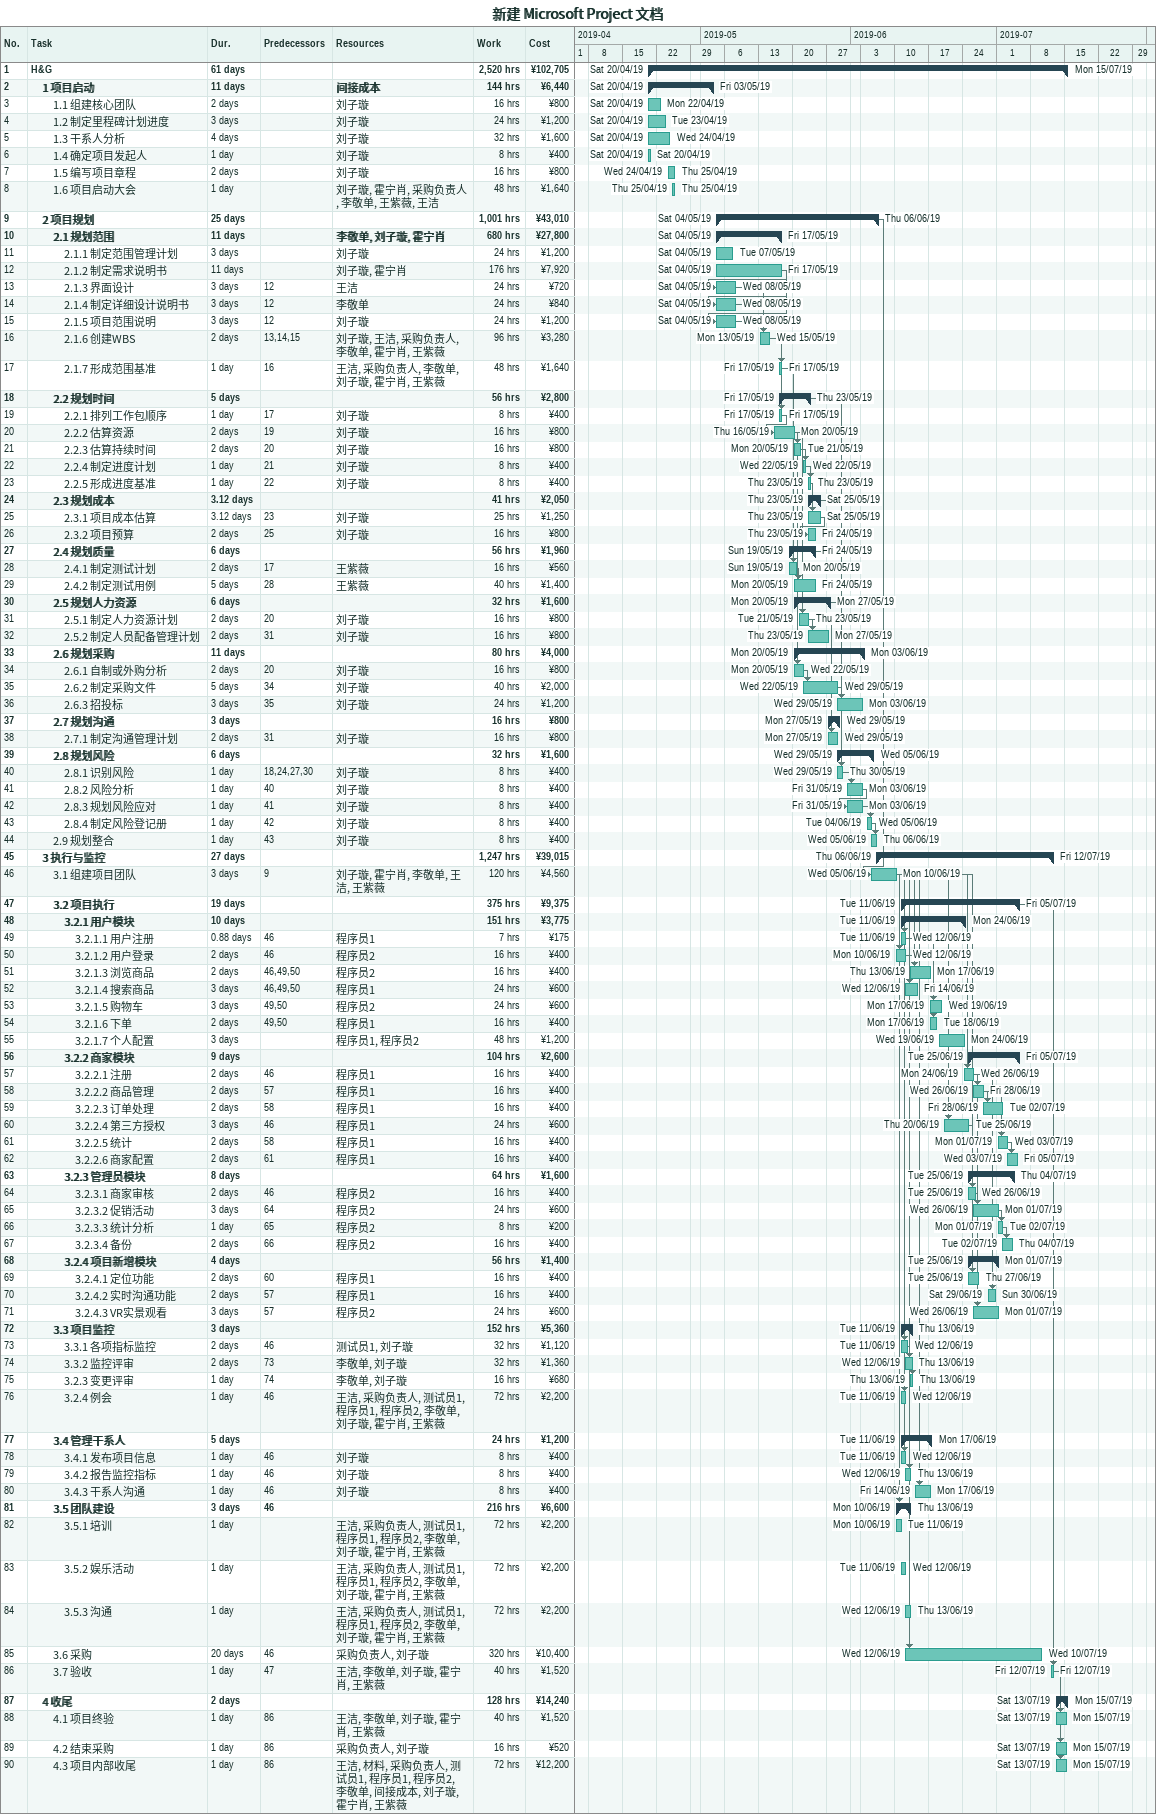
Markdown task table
新建 Microsoft Project 文档

| ID | Level | Task | Duration | Start | Finish | Predecessors | Resources | Work (h) | Cost (¥) |
|---|---|---|---|---|---|---|---|---|---|
| 1 | 1 | **H&G** | 61d | 2019-04-20 | 2019-07-15 |  |  | 2520 | 102705 |
| 2 | 2 | **1 项目启动** | 11d | 2019-04-20 | 2019-05-03 |  | 间接成本 | 144 | 6440 |
| 3 | 3 | 1.1 组建核心团队 | 2d | 2019-04-20 | 2019-04-22 |  | 刘子璇 | 16 | 800 |
| 4 | 3 | 1.2 制定里程碑计划进度 | 3d | 2019-04-20 | 2019-04-23 |  | 刘子璇 | 24 | 1200 |
| 5 | 3 | 1.3 干系人分析 | 4d | 2019-04-20 | 2019-04-24 |  | 刘子璇 | 32 | 1600 |
| 6 | 3 | 1.4 确定项目发起人 | 1d | 2019-04-20 | 2019-04-20 |  | 刘子璇 | 8 | 400 |
| 7 | 3 | 1.5 编写项目章程 | 2d | 2019-04-24 | 2019-04-25 |  | 刘子璇 | 16 | 800 |
| 8 | 3 | 1.6 项目启动大会 | 1d | 2019-04-25 | 2019-04-25 |  | 刘子璇, 霍宁肖, 采购负责人, 李敬单, 王紫薇, 王洁 | 48 | 1640 |
| 9 | 2 | **2 项目规划** | 25d | 2019-05-04 | 2019-06-06 |  |  | 1001 | 43010 |
| 10 | 3 | **2.1 规划范围** | 11d | 2019-05-04 | 2019-05-17 |  | 李敬单, 刘子璇, 霍宁肖 | 680 | 27800 |
| 11 | 4 | 2.1.1 制定范围管理计划 | 3d | 2019-05-04 | 2019-05-07 |  | 刘子璇 | 24 | 1200 |
| 12 | 4 | 2.1.2 制定需求说明书 | 11d | 2019-05-04 | 2019-05-17 |  | 刘子璇, 霍宁肖 | 176 | 7920 |
| 13 | 4 | 2.1.3 界面设计 | 3d | 2019-05-04 | 2019-05-08 | 12 | 王洁 | 24 | 720 |
| 14 | 4 | 2.1.4 制定详细设计说明书 | 3d | 2019-05-04 | 2019-05-08 | 12 | 李敬单 | 24 | 840 |
| 15 | 4 | 2.1.5 项目范围说明 | 3d | 2019-05-04 | 2019-05-08 | 12 | 刘子璇 | 24 | 1200 |
| 16 | 4 | 2.1.6 创建WBS | 2d | 2019-05-13 | 2019-05-15 | 13, 14, 15 | 刘子璇, 王洁, 采购负责人, 李敬单, 霍宁肖, 王紫薇 | 96 | 3280 |
| 17 | 4 | 2.1.7 形成范围基准 | 1d | 2019-05-17 | 2019-05-17 | 16 | 王洁, 采购负责人, 李敬单, 刘子璇, 霍宁肖, 王紫薇 | 48 | 1640 |
| 18 | 3 | **2.2 规划时间** | 5d | 2019-05-17 | 2019-05-23 |  |  | 56 | 2800 |
| 19 | 4 | 2.2.1 排列工作包顺序 | 1d | 2019-05-17 | 2019-05-17 | 17 | 刘子璇 | 8 | 400 |
| 20 | 4 | 2.2.2 估算资源 | 2d | 2019-05-16 | 2019-05-20 | 19 | 刘子璇 | 16 | 800 |
| 21 | 4 | 2.2.3 估算持续时间 | 2d | 2019-05-20 | 2019-05-21 | 20 | 刘子璇 | 16 | 800 |
| 22 | 4 | 2.2.4 制定进度计划 | 1d | 2019-05-22 | 2019-05-22 | 21 | 刘子璇 | 8 | 400 |
| 23 | 4 | 2.2.5 形成进度基准 | 1d | 2019-05-23 | 2019-05-23 | 22 | 刘子璇 | 8 | 400 |
| 24 | 3 | **2.3 规划成本** | 3.12d | 2019-05-23 | 2019-05-25 |  |  | 41 | 2050 |
| 25 | 4 | 2.3.1 项目成本估算 | 3.12d | 2019-05-23 | 2019-05-25 | 23 | 刘子璇 | 25 | 1250 |
| 26 | 4 | 2.3.2 项目预算 | 2d | 2019-05-23 | 2019-05-24 | 25 | 刘子璇 | 16 | 800 |
| 27 | 3 | **2.4 规划质量** | 6d | 2019-05-19 | 2019-05-24 |  |  | 56 | 1960 |
| 28 | 4 | 2.4.1 制定测试计划 | 2d | 2019-05-19 | 2019-05-20 | 17 | 王紫薇 | 16 | 560 |
| 29 | 4 | 2.4.2 制定测试用例 | 5d | 2019-05-20 | 2019-05-24 | 28 | 王紫薇 | 40 | 1400 |
| 30 | 3 | **2.5 规划人力资源** | 6d | 2019-05-20 | 2019-05-27 |  |  | 32 | 1600 |
| 31 | 4 | 2.5.1 制定人力资源计划 | 2d | 2019-05-21 | 2019-05-23 | 20 | 刘子璇 | 16 | 800 |
| 32 | 4 | 2.5.2 制定人员配备管理计划 | 2d | 2019-05-23 | 2019-05-27 | 31 | 刘子璇 | 16 | 800 |
| 33 | 3 | **2.6 规划采购** | 11d | 2019-05-20 | 2019-06-03 |  |  | 80 | 4000 |
| 34 | 4 | 2.6.1 自制或外购分析 | 2d | 2019-05-20 | 2019-05-22 | 20 | 刘子璇 | 16 | 800 |
| 35 | 4 | 2.6.2 制定采购文件 | 5d | 2019-05-22 | 2019-05-29 | 34 | 刘子璇 | 40 | 2000 |
| 36 | 4 | 2.6.3 招投标 | 3d | 2019-05-29 | 2019-06-03 | 35 | 刘子璇 | 24 | 1200 |
| 37 | 3 | **2.7 规划沟通** | 3d | 2019-05-27 | 2019-05-29 |  |  | 16 | 800 |
| 38 | 4 | 2.7.1 制定沟通管理计划 | 2d | 2019-05-27 | 2019-05-29 | 31 | 刘子璇 | 16 | 800 |
| 39 | 3 | **2.8 规划风险** | 6d | 2019-05-29 | 2019-06-05 |  |  | 32 | 1600 |
| 40 | 4 | 2.8.1 识别风险 | 1d | 2019-05-29 | 2019-05-30 | 18, 24, 27, 30 | 刘子璇 | 8 | 400 |
| 41 | 4 | 2.8.2 风险分析 | 1d | 2019-05-31 | 2019-06-03 | 40 | 刘子璇 | 8 | 400 |
| 42 | 4 | 2.8.3 规划风险应对 | 1d | 2019-05-31 | 2019-06-03 | 41 | 刘子璇 | 8 | 400 |
| 43 | 4 | 2.8.4 制定风险登记册 | 1d | 2019-06-04 | 2019-06-05 | 42 | 刘子璇 | 8 | 400 |
| 44 | 3 | 2.9 规划整合 | 1d | 2019-06-05 | 2019-06-06 | 43 | 刘子璇 | 8 | 400 |
| 45 | 2 | **3 执行与监控** | 27d | 2019-06-06 | 2019-07-12 |  |  | 1247 | 39015 |
| 46 | 3 | 3.1 组建项目团队 | 3d | 2019-06-05 | 2019-06-10 | 9 | 刘子璇, 霍宁肖, 李敬单, 王洁, 王紫薇 | 120 | 4560 |
| 47 | 3 | **3.2 项目执行** | 19d | 2019-06-11 | 2019-07-05 |  |  | 375 | 9375 |
| 48 | 4 | **3.2.1 用户模块** | 10d | 2019-06-11 | 2019-06-24 |  |  | 151 | 3775 |
| 49 | 5 | 3.2.1.1 用户注册 | 0.88d | 2019-06-11 | 2019-06-12 | 46 | 程序员1 | 7 | 175 |
| 50 | 5 | 3.2.1.2 用户登录 | 2d | 2019-06-10 | 2019-06-12 | 46 | 程序员2 | 16 | 400 |
| 51 | 5 | 3.2.1.3 浏览商品 | 2d | 2019-06-13 | 2019-06-17 | 46, 49, 50 | 程序员2 | 16 | 400 |
| 52 | 5 | 3.2.1.4 搜索商品 | 3d | 2019-06-12 | 2019-06-14 | 46, 49, 50 | 程序员1 | 24 | 600 |
| 53 | 5 | 3.2.1.5 购物车 | 3d | 2019-06-17 | 2019-06-19 | 49, 50 | 程序员2 | 24 | 600 |
| 54 | 5 | 3.2.1.6 下单 | 2d | 2019-06-17 | 2019-06-18 | 49, 50 | 程序员1 | 16 | 400 |
| 55 | 5 | 3.2.1.7 个人配置 | 3d | 2019-06-19 | 2019-06-24 |  | 程序员1, 程序员2 | 48 | 1200 |
| 56 | 4 | **3.2.2 商家模块** | 9d | 2019-06-25 | 2019-07-05 |  |  | 104 | 2600 |
| 57 | 5 | 3.2.2.1 注册 | 2d | 2019-06-24 | 2019-06-26 | 46 | 程序员1 | 16 | 400 |
| 58 | 5 | 3.2.2.2 商品管理 | 2d | 2019-06-26 | 2019-06-28 | 57 | 程序员1 | 16 | 400 |
| 59 | 5 | 3.2.2.3 订单处理 | 2d | 2019-06-28 | 2019-07-02 | 58 | 程序员1 | 16 | 400 |
| 60 | 5 | 3.2.2.4 第三方授权 | 3d | 2019-06-20 | 2019-06-25 | 46 | 程序员1 | 24 | 600 |
| 61 | 5 | 3.2.2.5 统计 | 2d | 2019-07-01 | 2019-07-03 | 58 | 程序员1 | 16 | 400 |
| 62 | 5 | 3.2.2.6 商家配置 | 2d | 2019-07-03 | 2019-07-05 | 61 | 程序员1 | 16 | 400 |
| 63 | 4 | **3.2.3 管理员模块** | 8d | 2019-06-25 | 2019-07-04 |  |  | 64 | 1600 |
| 64 | 5 | 3.2.3.1 商家审核 | 2d | 2019-06-25 | 2019-06-26 | 46 | 程序员2 | 16 | 400 |
| 65 | 5 | 3.2.3.2 促销活动 | 3d | 2019-06-26 | 2019-07-01 | 64 | 程序员2 | 24 | 600 |
| 66 | 5 | 3.2.3.3 统计分析 | 1d | 2019-07-01 | 2019-07-02 | 65 | 程序员2 | 8 | 200 |
| 67 | 5 | 3.2.3.4 备份 | 2d | 2019-07-02 | 2019-07-04 | 66 | 程序员2 | 16 | 400 |
| 68 | 4 | **3.2.4 项目新增模块** | 4d | 2019-06-25 | 2019-07-01 |  |  | 56 | 1400 |
| 69 | 5 | 3.2.4.1 定位功能 | 2d | 2019-06-25 | 2019-06-27 | 60 | 程序员1 | 16 | 400 |
| 70 | 5 | 3.2.4.2 实时沟通功能 | 2d | 2019-06-29 | 2019-06-30 | 57 | 程序员1 | 16 | 400 |
| 71 | 5 | 3.2.4.3 VR实景观看 | 3d | 2019-06-26 | 2019-07-01 | 57 | 程序员2 | 24 | 600 |
| 72 | 3 | **3.3 项目监控** | 3d | 2019-06-11 | 2019-06-13 |  |  | 152 | 5360 |
| 73 | 4 | 3.3.1 各项指标监控 | 2d | 2019-06-11 | 2019-06-12 | 46 | 测试员1, 刘子璇 | 32 | 1120 |
| 74 | 4 | 3.3.2 监控评审 | 2d | 2019-06-12 | 2019-06-13 | 73 | 李敬单, 刘子璇 | 32 | 1360 |
| 75 | 4 | 3.2.3 变更评审 | 1d | 2019-06-13 | 2019-06-13 | 74 | 李敬单, 刘子璇 | 16 | 680 |
| 76 | 4 | 3.2.4 例会 | 1d | 2019-06-11 | 2019-06-12 | 46 | 王洁, 采购负责人, 测试员1, 程序员1, 程序员2, 李敬单, 刘子璇, 霍宁肖, 王紫薇 | 72 | 2200 |
| 77 | 3 | **3.4 管理干系人** | 5d | 2019-06-11 | 2019-06-17 |  |  | 24 | 1200 |
| 78 | 4 | 3.4.1 发布项目信息 | 1d | 2019-06-11 | 2019-06-12 | 46 | 刘子璇 | 8 | 400 |
| 79 | 4 | 3.4.2 报告监控指标 | 1d | 2019-06-12 | 2019-06-13 | 46 | 刘子璇 | 8 | 400 |
| 80 | 4 | 3.4.3 干系人沟通 | 1d | 2019-06-14 | 2019-06-17 | 46 | 刘子璇 | 8 | 400 |
| 81 | 3 | **3.5 团队建设** | 3d | 2019-06-10 | 2019-06-13 | 46 |  | 216 | 6600 |
| 82 | 4 | 3.5.1 培训 | 1d | 2019-06-10 | 2019-06-11 |  | 王洁, 采购负责人, 测试员1, 程序员1, 程序员2, 李敬单, 刘子璇, 霍宁肖, 王紫薇 | 72 | 2200 |
| 83 | 4 | 3.5.2 娱乐活动 | 1d | 2019-06-11 | 2019-06-12 |  | 王洁, 采购负责人, 测试员1, 程序员1, 程序员2, 李敬单, 刘子璇, 霍宁肖, 王紫薇 | 72 | 2200 |
| 84 | 4 | 3.5.3 沟通 | 1d | 2019-06-12 | 2019-06-13 |  | 王洁, 采购负责人, 测试员1, 程序员1, 程序员2, 李敬单, 刘子璇, 霍宁肖, 王紫薇 | 72 | 2200 |
| 85 | 3 | 3.6 采购 | 20d | 2019-06-12 | 2019-07-10 | 46 | 采购负责人, 刘子璇 | 320 | 10400 |
| 86 | 3 | 3.7 验收 | 1d | 2019-07-12 | 2019-07-12 | 47 | 王洁, 李敬单, 刘子璇, 霍宁肖, 王紫薇 | 40 | 1520 |
| 87 | 2 | **4 收尾** | 2d | 2019-07-13 | 2019-07-15 |  |  | 128 | 14240 |
| 88 | 3 | 4.1 项目终验 | 1d | 2019-07-13 | 2019-07-15 | 86 | 王洁, 李敬单, 刘子璇, 霍宁肖, 王紫薇 | 40 | 1520 |
| 89 | 3 | 4.2 结束采购 | 1d | 2019-07-13 | 2019-07-15 | 86 | 采购负责人, 刘子璇 | 16 | 520 |
| 90 | 3 | 4.3 项目内部收尾 | 1d | 2019-07-13 | 2019-07-15 | 86 | 王洁, 材料, 采购负责人, 测试员1, 程序员1, 程序员2, 李敬单, 间接成本, 刘子璇, 霍宁肖, 王紫薇 | 72 | 12200 |
